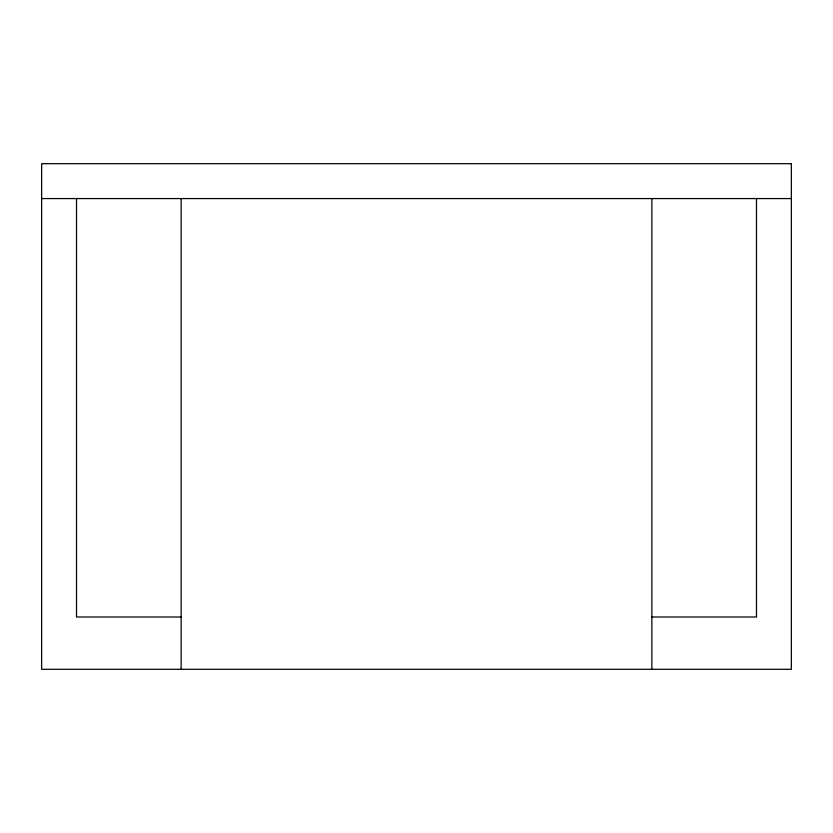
<?xml version="1.0" encoding="UTF-8"?>
<svg xmlns="http://www.w3.org/2000/svg" width="833" height="833" viewBox="0 0 833 833"><rect width="100%" height="100%" fill="white"/><g stroke="black" fill="none" stroke-linecap="round" stroke-linejoin="round"><path stroke-width="1.25" d="M41.65 198.566L791.35 198.566M181.125 617.003L76.521 617.003L76.521 198.566M651.875 617.003L756.479 617.003L756.479 198.566M651.875 198.566L651.875 669.305M181.125 198.566L181.125 669.305M791.35 163.695L41.65 163.695L41.65 669.305L791.35 669.305L791.35 163.695"/></g></svg>
